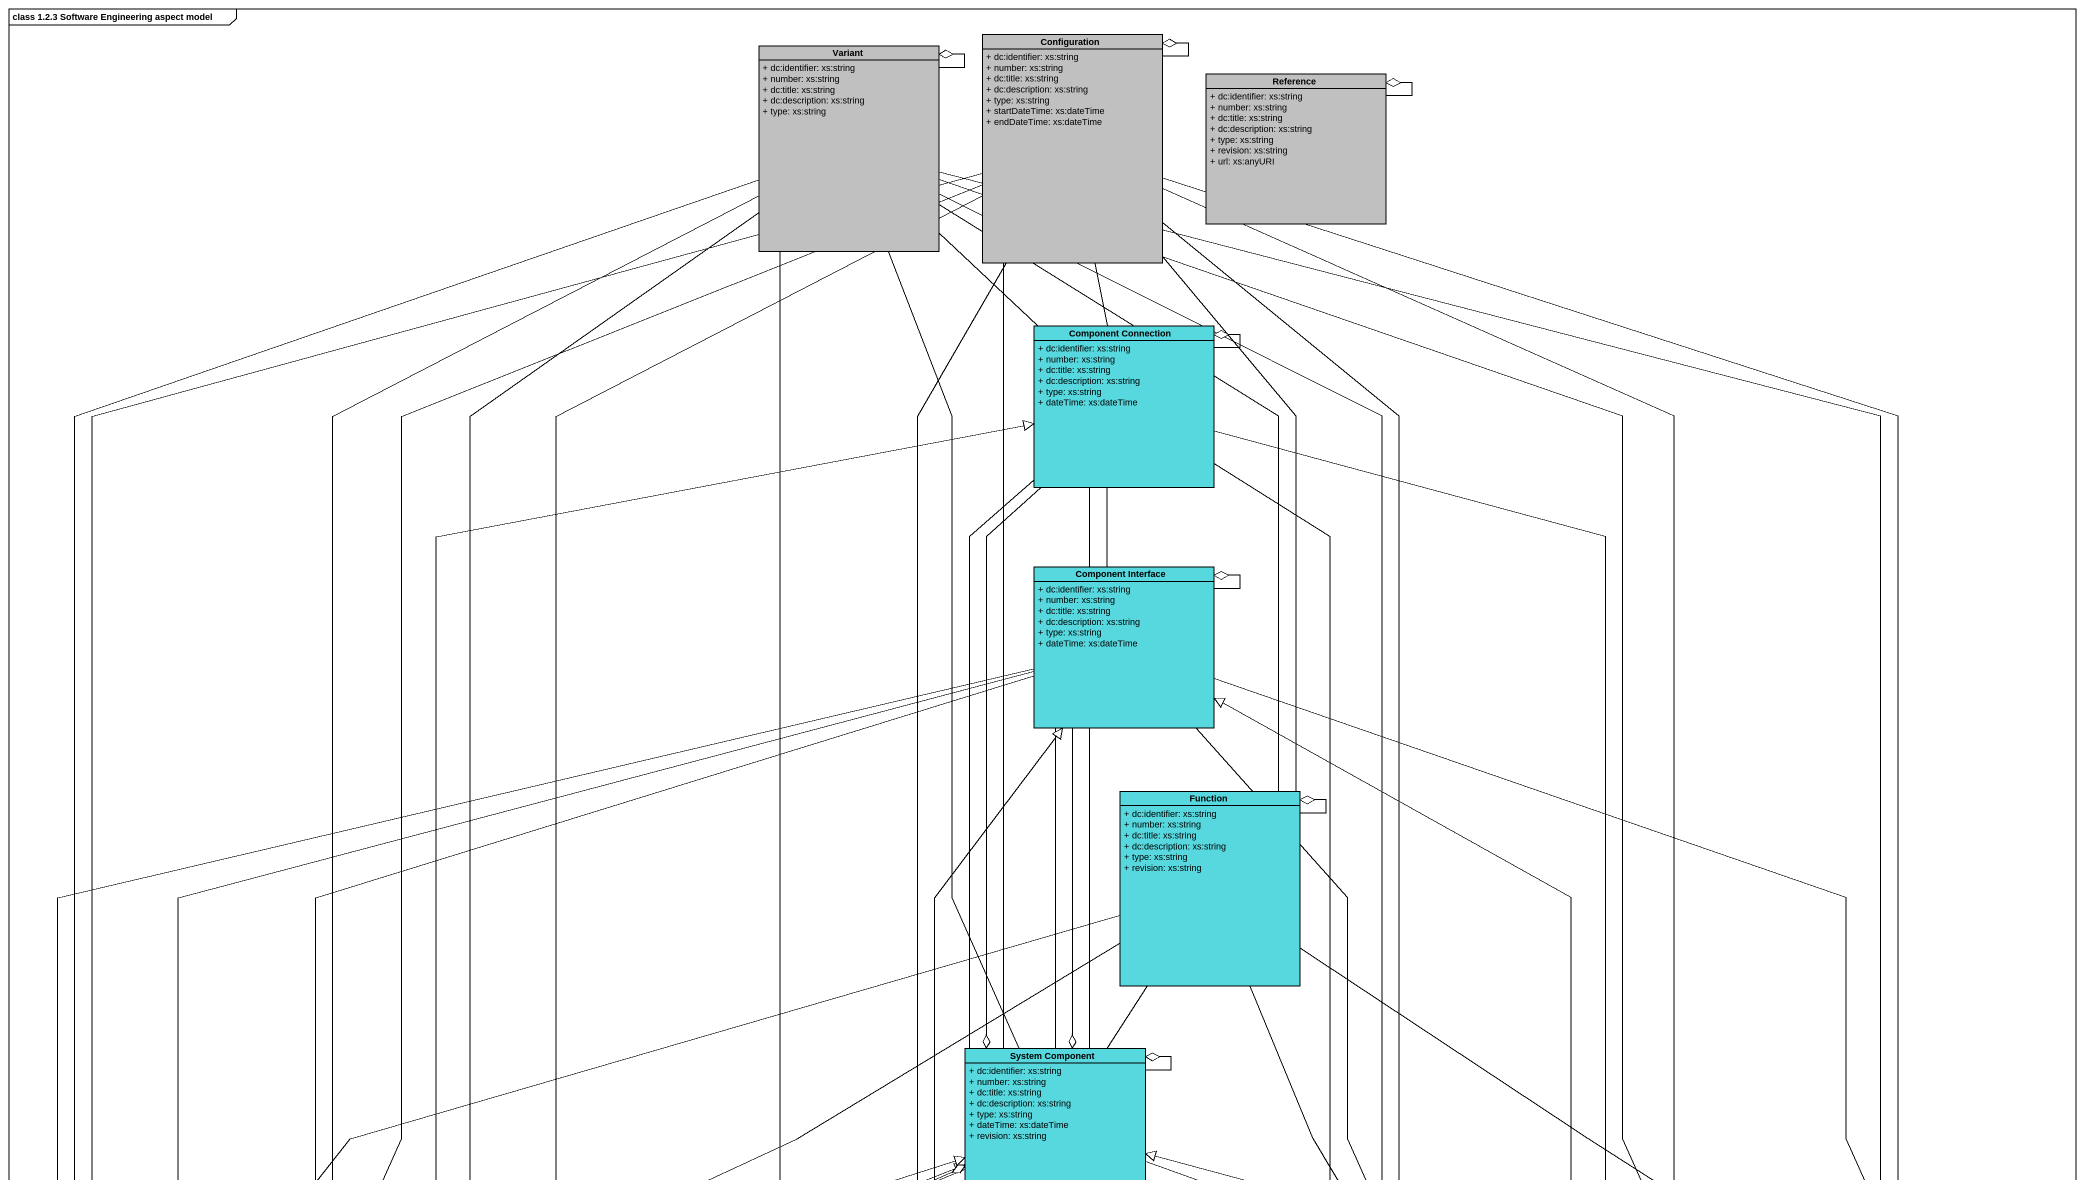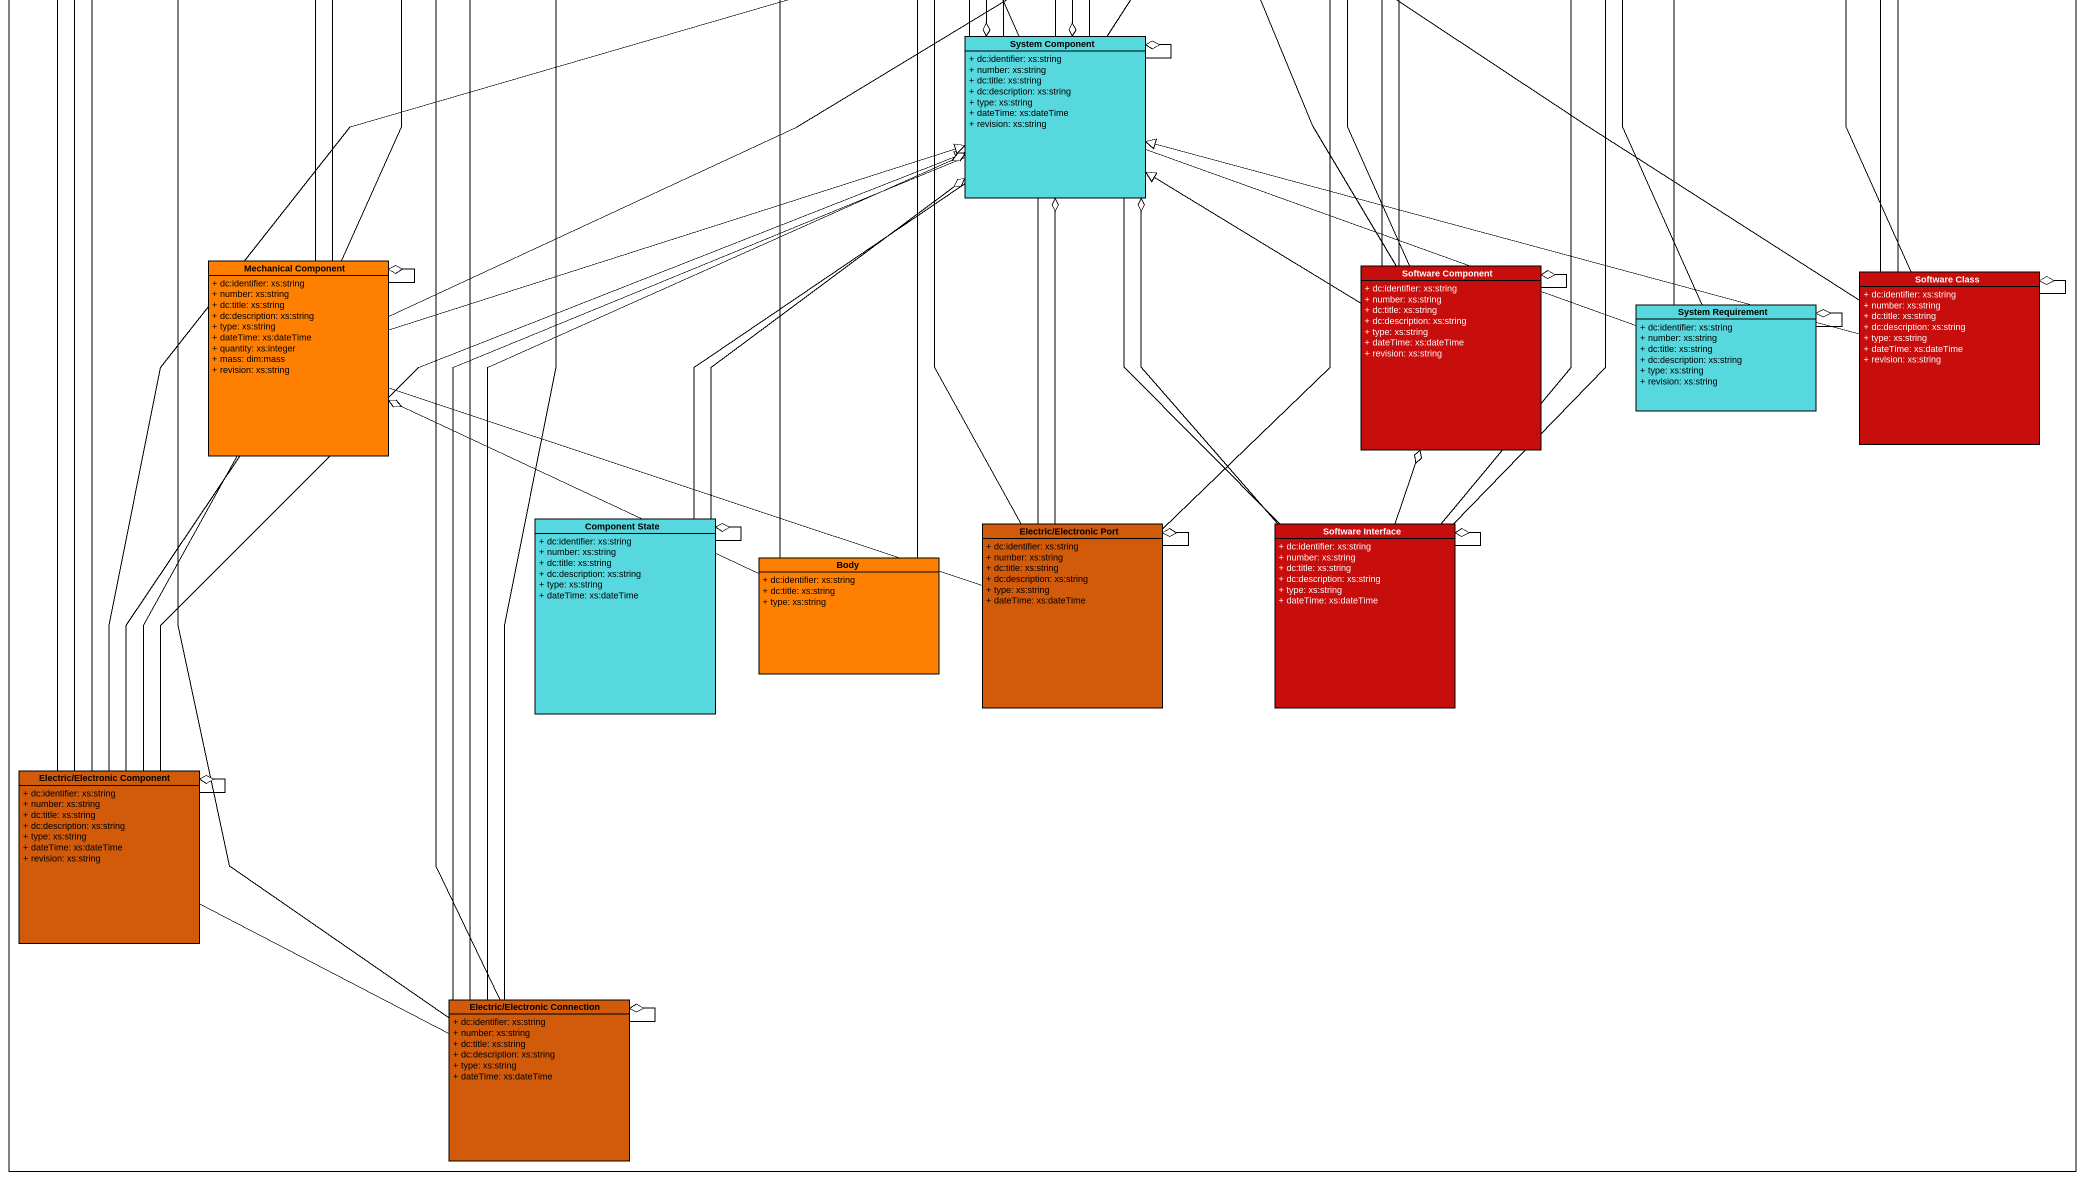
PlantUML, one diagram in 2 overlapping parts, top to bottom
@startuml
mainframe class 1.2.3 Software Engineering aspect model
hide circle
hide empty members
skinparam classAttributeIconSize 0
class Variant #C0C0C0 {
  + dc:identifier: xs:string
  + number: xs:string
  + dc:title: xs:string
  + dc:description: xs:string
  + type: xs:string
}
class Configuration #C0C0C0 {
  + dc:identifier: xs:string
  + number: xs:string
  + dc:title: xs:string
  + dc:description: xs:string
  + type: xs:string
  + startDateTime: xs:dateTime
  + endDateTime: xs:dateTime
}
class Reference #C0C0C0 {
  + dc:identifier: xs:string
  + number: xs:string
  + dc:title: xs:string
  + dc:description: xs:string
  + type: xs:string
  + revision: xs:string
  + url: xs:anyURI
}
class "Component Connection" as Component_Connection #56D8DE {
  + dc:identifier: xs:string
  + number: xs:string
  + dc:title: xs:string
  + dc:description: xs:string
  + type: xs:string
  + dateTime: xs:dateTime
}
class "Component Interface" as Component_Interface #56D8DE {
  + dc:identifier: xs:string
  + number: xs:string
  + dc:title: xs:string
  + dc:description: xs:string
  + type: xs:string
  + dateTime: xs:dateTime
}
class Function #56D8DE {
  + dc:identifier: xs:string
  + number: xs:string
  + dc:title: xs:string
  + dc:description: xs:string
  + type: xs:string
  + revision: xs:string
}
class "System Component" as System_Component #56D8DE {
  + dc:identifier: xs:string
  + number: xs:string
  + dc:title: xs:string
  + dc:description: xs:string
  + type: xs:string
  + dateTime: xs:dateTime
  + revision: xs:string
}
class "Mechanical Component" as Mechanical_Component #FF8000 {
  + dc:identifier: xs:string
  + number: xs:string
  + dc:title: xs:string
  + dc:description: xs:string
  + type: xs:string
  + dateTime: xs:dateTime
  + quantity: xs:integer
  + mass: dim:mass
  + revision: xs:string
}
class "Software Component" as Software_Component #C80D0D {
  + dc:identifier: xs:string
  + number: xs:string
  + dc:title: xs:string
  + dc:description: xs:string
  + type: xs:string
  + dateTime: xs:dateTime
  + revision: xs:string
}
class "Software Class" as Software_Class #C80D0D {
  + dc:identifier: xs:string
  + number: xs:string
  + dc:title: xs:string
  + dc:description: xs:string
  + type: xs:string
  + dateTime: xs:dateTime
  + revision: xs:string
}
class "System Requirement" as System_Requirement #56D8DE {
  + dc:identifier: xs:string
  + number: xs:string
  + dc:title: xs:string
  + dc:description: xs:string
  + type: xs:string
  + revision: xs:string
}
class "Component State" as Component_State #56D8DE {
  + dc:identifier: xs:string
  + number: xs:string
  + dc:title: xs:string
  + dc:description: xs:string
  + type: xs:string
  + dateTime: xs:dateTime
}
class Body #FF8000 {
  + dc:identifier: xs:string
  + dc:title: xs:string
  + type: xs:string
}
class "Electric/Electronic Port" as Electric_Electronic_Port #D25A0B {
  + dc:identifier: xs:string
  + number: xs:string
  + dc:title: xs:string
  + dc:description: xs:string
  + type: xs:string
  + dateTime: xs:dateTime
}
class "Software Interface" as Software_Interface #C80D0D {
  + dc:identifier: xs:string
  + number: xs:string
  + dc:title: xs:string
  + dc:description: xs:string
  + type: xs:string
  + dateTime: xs:dateTime
}
class "Electric/Electronic Component" as Electric_Electronic #D25A0B {
  + dc:identifier: xs:string
  + number: xs:string
  + dc:title: xs:string
  + dc:description: xs:string
  + type: xs:string
  + dateTime: xs:dateTime
  + revision: xs:string
}
class "Electric/Electronic Connection" as Electric_Electronic_2 #D25A0B {
  + dc:identifier: xs:string
  + number: xs:string
  + dc:title: xs:string
  + dc:description: xs:string
  + type: xs:string
  + dateTime: xs:dateTime
}
Variant -- Variant
Variant --o Variant
Configuration -- Configuration
Configuration --o Configuration
Reference -- Reference
Reference --o Reference
Component_Connection -up- Variant
Component_Connection -up- Configuration
Component_Connection -- Component_Connection
Component_Connection --o Component_Connection
Component_Connection -- Component_Interface
Component_Connection -- System_Component
Component_Connection --o System_Component
Component_Interface -up- Component_Connection
Component_Interface -- Component_Interface
Component_Interface --o Component_Interface
Component_Interface -- System_Component
Component_Interface --o System_Component
Function -up- Variant
Function -up- Configuration
Function -- Function
Function -- Function
Function -- Function
Function -- Function
Function --o Function
System_Component -up- Variant
System_Component -up- Configuration
System_Component -up- Component_Interface
System_Component -up- Function
System_Component -- System_Component
System_Component -- System_Component
System_Component --o System_Component
Mechanical_Component -up- Variant
Mechanical_Component -up- Configuration
Mechanical_Component -up- Component_Interface
Mechanical_Component -right- Function
Mechanical_Component -right-|> System_Component
Mechanical_Component -- Mechanical_Component
Mechanical_Component -- Mechanical_Component
Mechanical_Component -- Mechanical_Component
Mechanical_Component --o Mechanical_Component
Software_Component -up- Variant
Software_Component -up- Configuration
Software_Component -up- Component_Interface
Software_Component -up- Function
Software_Component -up-|> System_Component
Software_Component -- Software_Component
Software_Component -- Software_Component
Software_Component --o Software_Component
Software_Class -up- Variant
Software_Class -up- Configuration
Software_Class -up- Component_Interface
Software_Class -up- Function
Software_Class -left-|> System_Component
Software_Class -- Software_Class
Software_Class -- Software_Class
Software_Class --o Software_Class
System_Requirement -up- Variant
System_Requirement -up- Configuration
System_Requirement -left- System_Component
System_Requirement -- System_Requirement
System_Requirement -- System_Requirement
System_Requirement --o System_Requirement
Component_State -up- System_Component
Component_State -up-o System_Component
Component_State -- Component_State
Component_State --o Component_State
Body -up- Variant
Body -up- Configuration
Body -left-o Mechanical_Component
Electric_Electronic_Port -up- Component_Connection
Electric_Electronic_Port -up-|> Component_Interface
Electric_Electronic_Port -up- System_Component
Electric_Electronic_Port -up-o System_Component
Electric_Electronic_Port -left- Mechanical_Component
Electric_Electronic_Port -- Electric_Electronic_Port
Electric_Electronic_Port --o Electric_Electronic_Port
Software_Interface -up- Component_Connection
Software_Interface -up-|> Component_Interface
Software_Interface -up- System_Component
Software_Interface -up-o System_Component
Software_Interface -up-o Software_Component
Software_Interface -- Software_Interface
Software_Interface --o Software_Interface
Electric_Electronic -up- Variant
Electric_Electronic -up- Configuration
Electric_Electronic -up- Component_Interface
Electric_Electronic -up- Function
Electric_Electronic -up-|> System_Component
Electric_Electronic -up- Mechanical_Component
Electric_Electronic -up- Mechanical_Component
Electric_Electronic -- Electric_Electronic
Electric_Electronic -- Electric_Electronic
Electric_Electronic --o Electric_Electronic
Electric_Electronic_2 -up- Variant
Electric_Electronic_2 -up- Configuration
Electric_Electronic_2 -up-|> Component_Connection
Electric_Electronic_2 -up- Component_Interface
Electric_Electronic_2 -up- System_Component
Electric_Electronic_2 -up-o System_Component
Electric_Electronic_2 -left- Electric_Electronic
Electric_Electronic_2 -- Electric_Electronic_2
Electric_Electronic_2 --o Electric_Electronic_2
@enduml
